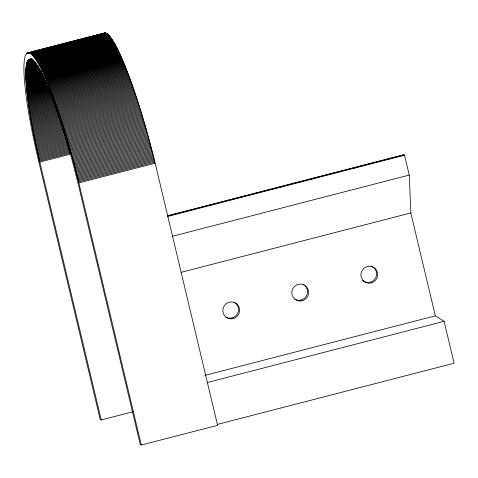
<?xml version="1.0" encoding="UTF-8"?>
<svg xmlns="http://www.w3.org/2000/svg" width="478" height="478" viewBox="0 0 478 478"><rect width="100%" height="100%" fill="white"/><g stroke="black" fill="none" stroke-linecap="round" stroke-linejoin="round"><path stroke-width="0.72" d="M132.95 411.767L101.258 419.959L39.817 162.066C33.878 136.565 28.477 110.83 26.242 84.702C25.818 77.771 25.28 70.708 26.654 63.849C26.852 61.309 29.224 57.653 32.032 59.804C43.45 71.043 47.603 87.599 53.793 101.951C63.885 129.562 71.909 157.895 78.78 186.468L140.221 444.355L141.315 445.042L217.598 425.324L155.141 163.195C147.248 131.193 138.136 99.418 126.15 68.695C122.284 59.123 118.293 49.521 112.85 40.72C110.591 37.858 108.076 32.199 103.648 33.239M141.315 445.042L78.858 182.913C71.664 153.611 63.341 124.549 52.873 96.239C46.515 81.624 42.201 64.757 30.496 53.357C27.676 51.152 25.119 54.701 24.886 57.336C23.398 64.225 23.906 71.353 24.282 78.338C26.398 104.945 31.805 131.169 37.726 157.154L100.159 419.272L101.258 419.959M103.009 33.717L103.511 33.317M27.497 52.891L104.634 32.958M27.097 53.124L104.939 32.964M26.971 53.219L105.256 33M26.846 53.321L105.417 33.036M26.607 53.56L105.578 33.078M29.457 52.849L105.746 33.131M29.624 52.915L105.913 33.197M29.797 52.98L106.08 33.263M29.965 53.064L106.253 33.346M30.144 53.154L106.427 33.436M30.317 53.249L106.606 33.532M30.496 53.357L106.779 33.639M30.676 53.476L106.964 33.759M30.861 53.602L107.144 33.884M31.046 53.739L107.329 34.022M31.231 53.883L107.52 34.165M31.423 54.038L107.705 34.32M31.614 54.199L107.897 34.482M31.805 54.373L108.094 34.655M32.002 54.552L108.285 34.834M32.199 54.743L108.482 35.025M32.402 54.94L108.685 35.223M32.6 55.149L108.888 35.432M32.803 55.37L109.092 35.653M33.012 55.597L109.295 35.88M33.221 55.83L109.504 36.113M33.43 56.075L109.713 36.358M33.639 56.326L109.928 36.609M33.854 56.589L110.137 36.872M34.069 56.864L110.358 37.147M34.291 57.145L110.573 37.427M34.506 57.432L110.794 37.714M34.727 57.73L111.016 38.013M29.194 59.362L30.634 58.991M28.937 59.499L31.1 58.943M28.698 59.672L30.974 59.021M34.954 58.041L111.237 38.324M28.578 59.774L31.458 59.027M28.351 59.995L32.062 58.949M28.238 60.12L31.841 59.188M28.13 60.252L31.733 59.326M35.175 58.358L111.464 38.634M28.023 60.395L31.626 59.469M27.921 60.551L32.241 59.433M35.402 58.68L111.691 38.963M27.82 60.706L32.14 59.595M27.718 60.879L32.761 59.577M27.622 61.053L32.665 59.75M35.635 59.015L111.918 39.298M27.527 61.238L32.57 59.935M27.437 61.435L33.197 59.947M35.862 59.356L112.151 39.638M27.348 61.638L33.107 60.15M27.258 61.847L33.024 60.359M36.095 59.708L112.384 39.991M27.174 62.068L33.657 60.395M27.091 62.301L33.574 60.622M36.328 60.067L112.617 40.349M27.013 62.534L33.496 60.861M26.935 62.779L34.141 60.921M36.567 60.437L112.85 40.72M26.864 63.036L34.063 61.172M26.792 63.299L33.992 61.435M36.806 60.814L113.089 41.096M26.72 63.568L34.643 61.525M26.654 63.849L34.577 61.799M37.045 61.202L113.328 41.484M26.589 64.136L35.229 61.901M37.284 61.596L113.567 41.879M26.523 64.434L35.169 62.2M26.463 64.739L35.832 62.319M37.529 61.997L113.812 42.279M26.41 65.05L35.772 62.63M26.356 65.372L35.719 62.953M37.774 62.409L114.057 42.691M26.302 65.701L35.665 63.281M38.019 62.827L114.302 43.11M26.254 66.042L36.334 63.437M26.206 66.388L36.286 63.783M38.264 63.257L114.553 43.54M26.159 66.741L36.244 64.136M38.515 63.694L114.798 43.976M26.117 67.105L36.92 64.315M26.081 67.476L36.884 64.685M38.766 64.142L115.049 44.424M26.039 67.852L36.842 65.062M39.017 64.596L115.306 44.878M26.009 68.24L37.529 65.265M39.274 65.056L115.557 45.338M25.973 68.635L37.499 65.659M25.943 69.041L38.186 65.874M39.525 65.528L115.813 45.81M25.92 69.453L38.162 66.287M39.782 66.006L116.07 46.288M25.896 69.872L38.138 66.705M40.044 66.496L116.327 46.778M25.872 70.296L38.837 66.944M40.301 66.992L116.59 47.274M25.854 70.732L38.814 67.38M25.836 71.174L38.802 67.822M40.564 67.494L116.847 47.776M25.818 71.628L39.507 68.091M40.827 68.001L117.11 48.284M25.812 72.082L39.495 68.545M41.09 68.521L117.379 48.804M25.8 72.548L39.483 69.011M25.794 73.026L40.2 69.304M41.359 69.053L117.642 49.336M25.788 73.504L40.194 69.782M41.622 69.585L117.911 49.867M25.788 73.994L40.194 70.272M41.891 70.129L118.18 50.411M25.788 74.496L40.917 70.583M42.16 70.684L118.448 50.967M25.794 74.998L40.917 71.091M25.8 75.512L41.646 71.413M42.434 71.24L118.717 51.522M25.806 76.032L41.652 71.933M42.703 71.808L118.992 52.09M25.818 76.558L41.664 72.459M42.978 72.387L119.261 52.67M25.83 77.089L41.676 72.997M43.253 72.967L119.536 53.249M25.848 77.633L42.417 73.355M43.528 73.558L119.817 53.841M25.866 78.183L42.434 73.905M25.89 78.739L42.452 74.46M43.809 74.156L120.092 54.438M25.914 79.306L42.476 75.022M44.084 74.765L120.366 55.048M25.937 79.874L43.223 75.41M44.364 75.375L120.647 55.657M25.967 80.453L43.253 75.984M44.645 75.996L120.928 56.279M25.997 81.039L44.006 76.384M44.926 76.629L121.209 56.912M26.033 81.63L44.042 76.976M26.069 82.234L44.078 77.579M45.207 77.263L121.496 57.545M26.111 82.837L44.113 78.183M45.494 77.908L121.776 58.191M26.153 83.453L44.878 78.613M45.78 78.559L122.063 58.842M26.194 84.074L44.92 79.234M46.061 79.217L122.35 59.499M26.242 84.702L44.968 79.862M46.348 79.88L122.637 60.162M26.29 85.335L45.016 80.495M46.641 80.555L122.924 60.837M26.344 85.974L45.792 80.949M26.398 86.626L45.846 81.601M46.928 81.23L123.21 61.513M26.457 87.277L45.9 82.252M47.22 81.917L123.503 62.2M26.517 87.94L46.683 82.73M47.507 82.61L123.796 62.893M26.577 88.609L46.742 83.393M47.8 83.315L124.083 63.598M26.643 89.284L46.808 84.068M48.093 84.02L124.376 64.303M26.708 89.96L46.874 84.749M48.386 84.737L124.668 65.02M26.774 90.647L47.663 85.251M48.678 85.46L124.967 65.737M26.846 91.346L47.734 85.944M48.977 86.183L125.26 66.466M26.923 92.045L47.812 86.643M27.001 92.75L48.607 87.163M49.27 86.918L125.559 67.201M27.079 93.461L48.684 87.874M49.569 87.659L125.851 67.942M27.162 94.178L48.768 88.597M49.867 88.412L126.15 68.695M27.246 94.907L49.575 89.135M50.166 89.165L126.449 69.447M27.33 95.636L49.658 89.864M50.465 89.924L126.748 70.206M27.419 96.371L49.748 90.599M50.764 90.695L127.046 70.977M27.509 97.112L49.837 91.34M51.062 91.465L127.345 71.748M27.605 97.865L50.65 91.907M51.361 92.248L127.65 72.531M27.7 98.617L50.752 92.66M51.666 93.031L127.949 73.313M27.802 99.376L50.847 93.419M51.965 93.825L128.253 74.108M27.903 100.141L51.666 93.999M28.005 100.912L51.05 94.955M52.269 94.626L128.552 74.909M28.112 101.689L51.875 95.546M52.574 95.427L128.857 75.709M28.22 102.471L51.988 96.329M52.873 96.239L129.162 76.522M28.327 103.26L52.096 97.118M53.178 97.058L129.466 77.34M28.441 104.055L52.927 97.721M53.482 97.876L129.771 78.159M28.555 104.849L53.046 98.522M53.787 98.707L130.076 78.989M28.674 105.656L53.16 99.328M54.092 99.544L130.38 79.826M28.794 106.463L53.285 100.135M54.396 100.38L130.685 80.663M28.913 107.281L54.128 100.762M54.707 101.228L130.99 81.511M29.039 108.1L54.247 101.581M55.012 102.077L131.295 82.359M29.17 108.924L54.378 102.406M55.317 102.937L131.605 83.22M29.295 109.755L54.504 103.236M29.427 110.585L54.635 104.073M55.627 103.798L131.91 84.08M29.564 111.428L55.49 104.724M55.932 104.664L132.221 84.947M29.696 112.27L55.627 105.566M56.243 105.536L132.526 85.819M29.833 113.119L55.765 106.415M56.547 106.415L132.836 86.697M29.977 113.973L55.902 107.269M56.858 107.299L133.141 87.582M30.12 114.828L56.046 108.13M57.163 108.183L133.452 88.466M30.263 115.694L56.912 108.805M57.474 109.08L133.756 89.362M30.413 116.56L57.061 109.671M57.784 109.976L134.067 90.258M30.562 117.433L57.211 110.543M58.089 110.878L134.378 91.161M30.712 118.305L57.36 111.416M58.4 111.786L134.682 92.069M30.867 119.183L57.515 112.3M58.71 112.7L134.993 92.983M31.022 120.068L58.388 112.993M59.015 113.621L135.304 93.903M31.178 120.958L57.826 114.069M31.339 121.848L58.71 114.774M59.326 114.541L135.609 94.823M31.5 122.744L58.872 115.67M59.636 115.467L135.919 95.749M31.668 123.647L59.756 116.387M59.941 116.399L136.23 96.681M31.835 124.549L59.2 117.474M60.252 117.331L136.535 97.614M32.002 125.457L60.091 118.197M60.563 118.269L136.845 98.552M32.169 126.371L60.264 119.112M60.867 119.213L137.156 99.496M32.343 127.285L60.431 120.026M61.178 120.163L137.461 100.446M32.522 128.206L60.61 120.946M61.489 121.119L137.772 101.402M32.695 129.126L60.784 121.866M61.793 122.075L138.082 102.358M32.874 130.052L61.686 122.607M62.104 123.031L138.387 103.314M33.054 130.978L61.148 123.718M62.409 123.999L138.698 104.282M33.239 131.91L62.05 124.465M62.72 124.967L139.002 105.25M33.424 132.848L62.236 125.403M63.024 125.935L139.313 106.218M33.609 133.786L62.421 126.341M63.335 126.915L139.618 107.197M33.801 134.73L62.606 127.279M63.64 127.889L139.923 108.171M33.992 135.674L62.797 128.229M34.183 136.618L62.994 129.174M63.944 128.875L140.233 109.157M34.374 137.574L63.909 129.938M64.249 129.861L140.538 110.143M34.571 138.524L64.106 130.894M64.56 130.847L140.843 111.129M34.775 139.48L64.303 131.85M64.865 131.844L141.147 112.127M34.972 140.442L64.5 132.806M65.169 132.836L141.452 113.119M35.175 141.404L64.703 133.768M65.474 133.834L141.757 114.117M35.378 142.366L64.906 134.73M65.779 134.838L142.062 115.12M35.581 143.334L65.116 135.698M66.078 135.842L142.366 116.124M35.79 144.302L66.042 136.481M66.382 136.851L142.665 117.134M35.999 145.27L65.528 137.64M66.687 137.861L142.97 118.144M36.209 146.244L66.46 138.423M66.986 138.877L143.275 119.159M36.424 147.218L66.675 139.403M67.29 139.893L143.573 120.175M36.639 148.198L66.89 140.377M67.589 140.914L143.872 121.197M36.854 149.178L67.105 141.357M67.888 141.936L144.171 122.219M37.075 150.158L67.32 142.336M68.187 142.958L144.476 123.24M37.29 151.138L67.541 143.322M68.485 143.986L144.774 124.268M37.517 152.124L67.762 144.308M37.738 153.109L67.99 145.294M68.784 145.013L145.067 125.296M69.083 146.047L145.366 126.323M37.959 154.101L68.934 146.095M38.186 155.087L68.438 147.272M69.376 147.075L145.665 127.357M38.413 156.079L69.388 148.072M69.674 148.114L145.957 128.397M38.646 157.071L69.615 149.07M69.967 149.148L146.256 129.43M38.879 158.069L69.848 150.062M70.26 150.188L146.549 130.47M39.106 159.06L70.081 151.054M70.559 151.227L146.842 131.51M39.345 160.058L70.314 152.052M70.846 152.273L147.134 132.555M39.578 161.056L70.547 153.05M71.138 153.319L147.427 133.601M39.817 162.066L70.792 154.059M71.431 154.364L147.714 134.647M71.718 155.41L148.007 135.692M72.011 156.461L148.294 136.738M72.297 157.507L148.58 137.789M72.584 158.559L148.867 138.841M72.871 159.61L149.154 139.893M73.152 160.668L149.441 140.95M73.439 161.719L149.722 142.002M73.72 162.777L150.008 143.059M74 163.834L150.289 144.117M74.281 164.892L150.57 145.175M74.562 165.95L150.845 146.232M74.843 167.007L151.126 147.29M75.118 168.065L151.401 148.347M75.393 169.128L151.675 149.411M75.667 170.186L151.95 150.468M75.942 171.249L152.225 151.532M76.211 172.307L152.5 152.59M76.486 173.371L152.769 153.653M76.755 174.428L153.038 154.711M77.018 175.492L153.307 155.774M77.287 176.555L153.575 156.838M77.556 177.613L153.838 157.895M77.818 178.676L154.101 158.959M78.081 179.734L154.364 160.016M78.338 180.792L154.627 161.074M78.601 181.855L154.884 162.138M78.858 182.913L155.141 163.195M167.659 215.799L403.808 154.764L404.537 155.219L409.264 175.073L410.829 212.955L435.333 315.821L444.116 321.318L454.1 363.226L217.221 424.452M168.399 215.739L403.826 154.884L403.88 155.201M280.389 187.119L282.558 186.563M310.001 179.471L312.17 178.909M352.609 168.453L354.778 167.898M167.664 216.444L404.537 155.219M172.397 236.293L409.264 175.073M181.18 272.317L410.829 212.955M204.96 375.361L435.333 315.821M207.243 382.543L444.116 321.318M371.292 266.073A8.532 8.371 -57.9 0 1 375.379 278.339A8.532 8.371 -57.9 0 1 362.617 280.466M303.339 284.458A8.532 8.371 -57.9 0 1 306.41 296.002A8.532 8.371 -57.9 0 1 294.908 299.294M234.638 302.454A8.532 8.371 -57.9 0 1 237.261 314.118A8.532 8.371 -57.9 0 1 225.646 316.962M302.389 300.728A8.532 8.371 -57.9 0 0 306.177 286.465A8.532 8.371 -57.9 0 0 292.088 290.499A8.532 8.371 -57.9 0 0 302.389 300.728M371.263 282.928A8.532 8.371 -57.9 0 0 375.415 268.767A8.532 8.371 -57.9 0 0 361.231 272.43A8.532 8.371 -57.9 0 0 371.263 282.928M233.091 318.641A8.532 8.371 -57.9 0 0 237.423 304.528A8.532 8.371 -57.9 0 0 223.202 308.011A8.532 8.371 -57.9 0 0 233.091 318.641"/></g></svg>
